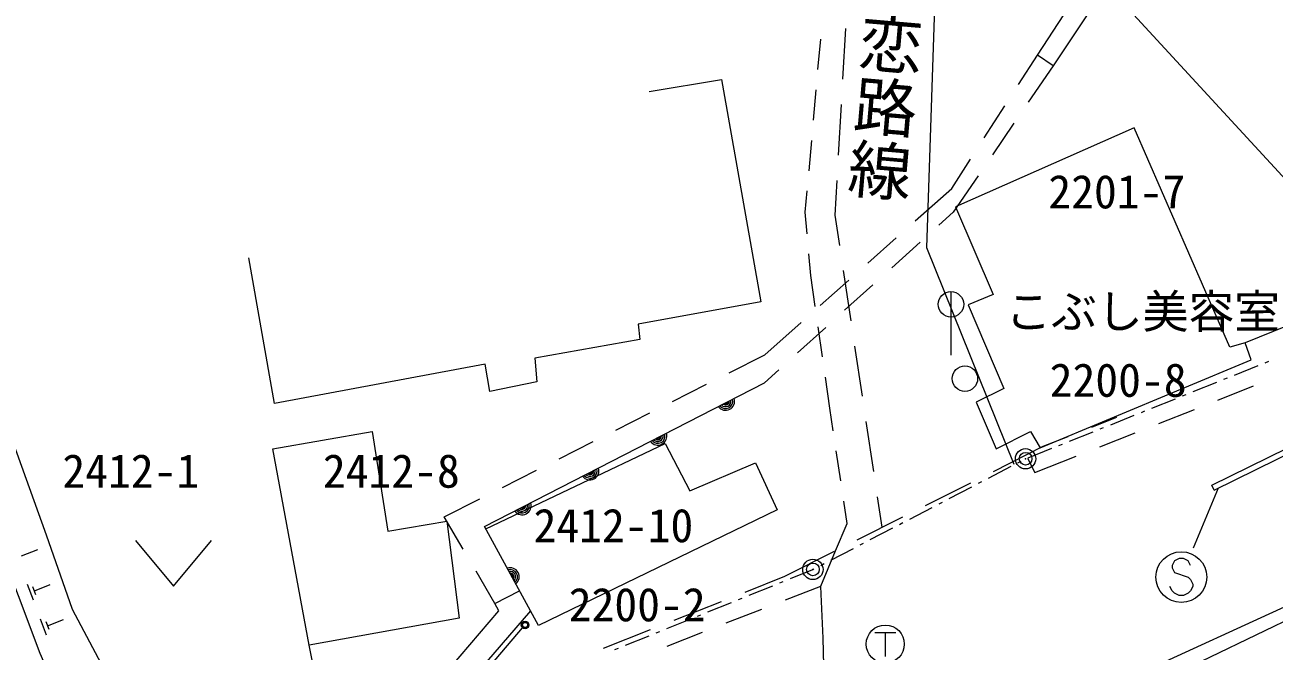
# Model space of a CAD drawing. Units: millimetres, scale not verified. Extents: x 40000 to 680000, y 20000 to 380000.
# Drawn here: x 464733 to 513888, y 283364 to 307996 of the extents above; entities that cross this region are included whole.
import ezdxf
from ezdxf.enums import TextEntityAlignment as Align

# ---------------------------------------------------------------- set-up
doc = ezdxf.new("R2010")
doc.units = ezdxf.units.MM
doc.header["$LTSCALE"] = 1000
doc.header["$PDMODE"] = 32
doc.header["$PDSIZE"] = 500
doc.linetypes.add('CHAIN', pattern=[18.5, 12, -1.5, 3.5, -1.5])
for name, color, linetype, lineweight in [('M-BGD', 7, 'Continuous', 13), ('M-BGD-EXST', 7, 'Continuous', 13), ('M-BMK', 2, 'CHAIN', 13), ('M-BMK-ROW', 30, 'Continuous', 13), ('M-STR-HTXT', 7, 'Continuous', 13), ('M-STR-STRC', 7, 'Continuous', 13)]:
    doc.layers.add(name, color=color, linetype=linetype, lineweight=lineweight)
doc.layers.add('M-BMK-HTXT', color=7, linetype='Continuous')
doc.styles.add('@ＭＳ ゴシック', font='')
doc.styles.add('ＭＳ ゴシック', font='')
doc.styles.get('@ＭＳ ゴシック').set_extended_font_data('@MS Gothic')
doc.styles.get('ＭＳ ゴシック').set_extended_font_data('MS Gothic')

msp = doc.modelspace()

# ---------------------------------------------------------------- linework, layer by layer
at = {"layer": 'M-BGD'}
for p, q in [((496924, 305866), (497040, 307863)), ((495941, 306245), (496047, 307440)), ((503836, 305657), (504574, 306806)), ((505197, 306390), (504216, 304955)), ((495764, 304253), (495870, 305448)), ((496750, 302871), (496866, 304868)), ((502484, 303554), (503295, 304816)), ((503652, 304129), (502805, 302891)), ((495588, 302260), (495694, 303456)), ((501205, 301565), (501943, 302713)), ((496614, 300518), (496692, 301873)), ((502241, 302066), (501260, 300630)), ((495443, 300626), (495518, 301464)), ((499767, 300285), (501205, 301565)), ((495517, 299782), (495443, 300626)), ((496795, 299320), (496614, 300518)), ((501260, 300630), (500699, 300123)), ((497900, 298623), (499020, 299620)), ((499958, 299452), (498845, 298446)), ((495659, 298141), (495586, 298985)), ((495835, 296913), (495659, 298141)), ((496032, 296961), (497153, 297958)), ((497243, 296354), (496944, 298331)), ((498104, 297775), (496991, 296769)), ((493847, 295016), (495285, 296296)), ((496250, 296098), (495138, 295092)), ((496119, 294934), (495949, 296121)), ((492450, 294310), (493847, 295016)), ((497692, 293387), (497393, 295365)), ((494396, 294421), (493835, 293914)), ((496409, 292914), (496233, 294142)), ((490219, 293182), (491557, 293858)), ((511683, 293240), (513077, 293793)), ((487988, 292053), (489326, 292730)), ((496543, 292034), (496409, 292914)), ((506721, 292172), (507702, 292559)), ((509359, 292319), (510753, 292871)), ((498140, 290421), (497841, 292398)), ((485757, 290925), (487095, 291602)), ((504809, 291418), (505791, 291805)), ((507035, 291397), (508429, 291950)), ((496842, 290057), (496662, 291243)), ((502850, 290434), (504809, 291418)), ((504478, 290384), (506105, 291029)), ((504184, 290957), (504478, 290384)), ((483526, 289797), (484864, 290474)), ((500170, 289087), (501957, 289985)), ((511536, 289698), (511442, 289889)), ((481236, 288639), (482633, 289346)), ((497095, 288386), (496962, 289266)), ((498471, 288234), (498290, 289432)), ((481980, 287370), (481236, 288639)), ((497489, 287740), (499276, 288638)), ((496627, 287307), (497095, 288386)), ((469079, 287717), (470579, 285917)), ((470579, 285917), (472079, 287717)), ((464593, 287108), (465243, 287354)), ((494636, 286308), (496595, 287292)), ((496059, 285918), (496627, 287307)), ((509968, 286909), (509877, 286727)), ((509877, 286727), (509877, 286636)), ((509877, 286636), (509968, 286455)), ((510150, 287000), (509968, 286909)), ((510331, 287000), (510150, 287000)), ((510513, 286909), (510331, 287000)), ((510604, 286727), (510513, 286909)), ((483230, 285239), (482486, 286508)), ((493073, 285686), (494636, 286308)), ((509968, 286455), (510513, 286273)), ((510513, 286273), (510604, 286182)), ((510604, 286182), (510695, 286000)), ((465067, 285362), (464832, 285986)), ((465164, 285577), (465046, 285889)), ((465105, 285733), (465727, 285976)), ((494662, 285374), (496059, 285918)), ((509877, 285727), (509786, 285909)), ((509968, 285636), (509877, 285727)), ((510150, 285545), (509968, 285636)), ((510513, 285636), (510331, 285545)), ((510604, 285727), (510513, 285636)), ((510695, 285909), (510604, 285727)), ((510695, 286000), (510695, 285909)), ((490285, 284578), (492144, 285317)), ((510331, 285545), (510150, 285545)), ((465586, 283990), (465350, 284614)), ((479675, 280610), (483385, 284948)), ((484624, 284950), (481020, 280764)), ((492333, 284467), (493730, 285011)), ((465683, 284205), (465565, 284517)), ((465624, 284361), (466243, 284610)), ((481420, 280888), (484316, 284276)), ((487497, 283470), (489356, 284209)), ((490003, 283560), (491401, 284104))]:
    msp.add_line(p, q, dxfattribs=at)
for points in [[(511644, 316071), (505197, 306390), (504574, 306806), (510375, 315694)], [(503668, 290698), (500225, 299231), (500618, 311065)], [(489303, 305380), (492149, 305848), (493693, 297107), (488864, 296224), (488926, 295622), (484798, 294884), (484881, 293960), (483033, 293576), (482846, 294645), (474553, 293108), (473546, 298831)], [(511442, 289889), (518861, 293538), (523113, 295400), (526711, 296909), (531804, 299015), (534713, 299819), (541462, 301635)], [(511536, 289698), (518951, 293345), (523197, 295204), (526793, 296712), (531873, 298813), (534769, 299613), (541517, 301429)], [(517530, 296520), (517100, 297249), (512753, 295496)], [(463432, 293844), (465567, 287940), (466595, 285011), (468519, 281381), (470123, 278281), (470941, 276973)], [(484943, 284367), (482817, 288257), (493835, 293914)], [(470022, 273880), (467366, 278640), (465325, 283266), (463611, 287800), (461703, 293034)], [(482865, 288170), (489928, 291534), (490904, 289665), (493484, 290772), (494329, 288923), (484943, 284367)], [(483385, 284948), (483230, 285239), (484199, 285729)], [(495820, 282229), (496176, 282795), (496148, 283868), (496068, 285606), (496059, 285918)], [(476759, 279396), (476490, 280703), (475919, 283593)]]:
    msp.add_lwpolyline(points, dxfattribs=at)
for points in [[(503261, 293690), (502167, 293157), (502953, 291315), (504310, 292000), (504688, 291357), (512988, 294827), (512753, 295496), (512150, 295319), (508388, 303949), (501357, 300842), (502834, 297397), (501850, 296981)], [(475919, 283593), (474481, 291325), (478396, 292000), (479009, 288084), (481330, 288479), (481826, 284651)]]:
    msp.add_lwpolyline(points, close=True, dxfattribs=at)
for centre, radius in [((501725, 294081), 500), ((510240, 286273), 1000), ((484414, 284390), 150), ((484414, 284390), 120), ((484414, 284390), 100)]:
    msp.add_circle(centre, radius, dxfattribs=at)
for centre, radius, start, end in [((492305, 293189), 354, 215.9708, 18.376), ((492305, 293189), 283, 218.1948, 16.1519), ((492305, 293189), 212, 221.9412, 12.4056), ((492305, 293189), 142, 229.6529, 4.6939), ((492305, 293189), 100, 239.9706, 354.3762), ((489636, 291819), 354, 215.9708, 18.376), ((489636, 291819), 283, 218.1948, 16.1519), ((489636, 291819), 212, 221.9412, 12.4056), ((489636, 291819), 142, 229.6529, 4.6939), ((489636, 291819), 100, 239.9706, 354.3762), ((486967, 290449), 354, 215.9708, 18.376), ((486967, 290449), 283, 218.1948, 16.1519), ((486967, 290449), 212, 221.9412, 12.4056), ((486967, 290449), 142, 229.6529, 4.6939), ((486967, 290449), 100, 239.9706, 354.3762), ((484298, 289079), 354, 215.9708, 18.376), ((484298, 289079), 283, 218.1948, 16.1519), ((484298, 289079), 212, 221.9412, 12.4056), ((484298, 289079), 142, 229.6529, 4.6939), ((484298, 289079), 100, 239.9706, 354.3762), ((483833, 286286), 354, 307.4561, 109.8612), ((483833, 286286), 283, 309.6801, 107.6372), ((483833, 286286), 212, 313.4264, 103.8909), ((483833, 286286), 142, 321.1382, 96.1792), ((483833, 286286), 100, 331.4558, 85.8615)]:
    msp.add_arc(centre, radius, start, end, dxfattribs=at)
at = {"layer": 'M-BGD-EXST'}
for p, q in [((498176, 284087), (499001, 284087)), ((498589, 284087), (498589, 283149))]:
    msp.add_line(p, q, dxfattribs=at)
msp.add_circle((498589, 283637), 750, dxfattribs=at)
at = {"layer": 'M-BMK'}
msp.add_lwpolyline([(462680, 259661), (475781, 266050), (493360, 274506), (506874, 280971), (519291, 286943), (532896, 292707), (541987, 296237), (550225, 299071), (553805, 300206)], dxfattribs=at)
at = {"layer": 'M-BMK-ROW'}
for p, q in [((512335, 294223), (513264, 294594)), ((513542, 294706), (513682, 294762)), ((511918, 294055), (512057, 294111)), ((510293, 293404), (510433, 293460)), ((510711, 293572), (511639, 293944)), ((509086, 292921), (510015, 293293)), ((507462, 292270), (508390, 292642)), ((508669, 292754), (508808, 292810)), ((505837, 291620), (506766, 291991)), ((507044, 292103), (507183, 292159)), ((505420, 291452), (505559, 291508)), ((504213, 290969), (505141, 291341)), ((502656, 290171), (503543, 290633)), ((503809, 290771), (503942, 290840)), ((502257, 289963), (502390, 290033)), ((501103, 289364), (501991, 289825)), ((500704, 289156), (500837, 289225)), ((499551, 288556), (500438, 289017)), ((497998, 287748), (498886, 288210)), ((499152, 288348), (499285, 288417)), ((497599, 287541), (497732, 287610)), ((496446, 286941), (497333, 287402)), ((495743, 286575), (495781, 286595)), ((496047, 286733), (496180, 286802)), ((494438, 286047), (494577, 286103)), ((494855, 286216), (495743, 286575)), ((493233, 285559), (494160, 285934)), ((491611, 284903), (492538, 285278)), ((492816, 285390), (492955, 285447)), ((489989, 284246), (490916, 284621)), ((491194, 284734), (491333, 284790)), ((489572, 284077), (489711, 284133)), ((488367, 283589), (489294, 283965)), ((487950, 283421), (488089, 283477))]:
    msp.add_line(p, q, dxfattribs=at)
for centre in [(504110, 290928), (495743, 286575)]:
    msp.add_circle(centre, 400, dxfattribs=at)
for p in [(504110, 290928), (495743, 286575)]:
    msp.add_point(p, dxfattribs=at)
at = {"layer": 'M-STR-HTXT'}
for p, q in [((520367, 295359), (504314, 312809)), ((511687, 289772), (510708, 287413))]:
    msp.add_line(p, q, dxfattribs=at)
at = {"layer": 'M-STR-STRC'}
msp.add_line((501175, 297505), (501175, 295005), dxfattribs=at)
msp.add_lwpolyline([(501156, 279087), (513062, 284533), (518365, 286966), (524498, 289736), (530454, 292266), (536814, 294848), (541930, 296657), (551993, 300116)], dxfattribs=at)
msp.add_circle((501175, 297005), 500, dxfattribs=at)

# ---------------------------------------------------------------- texts
at = {"layer": 'M-BGD', "style": 'ＭＳ ゴシック'}
msp.add_text('こぶし美容室', height=1320, dxfattribs=at).set_placement((508721, 296727), align=Align.MIDDLE_CENTER)
at = {"layer": 'M-BMK-HTXT', "style": '@ＭＳ ゴシック'}
msp.add_text('市道中恋路線', height=1833, rotation=265.048, dxfattribs=at).set_placement((497436, 308645), align=Align.BOTTOM_CENTER)
at = {"layer": 'M-BMK-HTXT', "style": 'ＭＳ ゴシック'}
for s, p in [('2201-7', (507701, 300383)), ('2200-8', (507754, 292970)), ('2412-1', (468899, 289394)), ('2412-8', (479151, 289394)), ('2412-10', (487891, 287250)), ('2200-2', (488826, 284137))]:
    msp.add_text(s, height=1320, dxfattribs=at).set_placement(p, align=Align.BOTTOM_CENTER)

doc.saveas('drawing.dxf')
